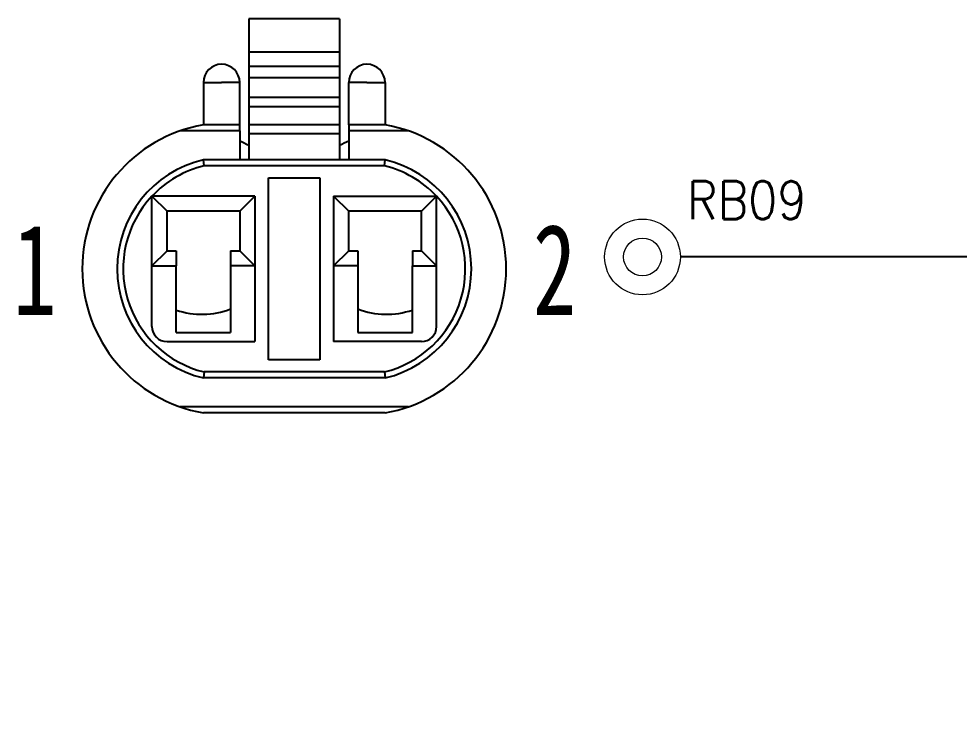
# Model space of a CAD drawing. Header units: inches. Extents: x 47316 to 59086, y 3141 to 11743.
# Drawn here: x 51291.4 to 51353.5, y 3744.7 to 3791.9 of the extents above; entities that cross this region are included whole.
import ezdxf

# ---------------------------------------------------------------- set-up
doc = ezdxf.new("R2010")
doc.units = ezdxf.units.IN
doc.header["$MEASUREMENT"] = 0
doc.styles.add('MtX_SimSun', font='')
doc.styles.get("Standard").update_dxf_attribs({"font": ''})
doc.styles.get('MtX_SimSun').set_extended_font_data('SimSun')
doc.styles.get('Standard').set_extended_font_data('SimSun')
doc.linetypes.add('_VH_FELT_TAPE', pattern='A,0.4,-0.7,["FELT",Standard,S=0.3,R=0,X=-0.5,Y=-0.15],-0.7', length=1.8)

msp = doc.modelspace()

# ---------------------------------------------------------------- linework, layer by layer
at = {"color": 0, "lineweight": -3, "ltscale": 0.075}
for p, q in [((51312.621, 3791.914), (51306.621, 3791.914)), ((51312.621, 3789.714), (51306.621, 3789.714)), ((51312.621, 3788.768), (51306.621, 3788.768)), ((51312.621, 3788.02), (51306.621, 3788.02)), ((51312.621, 3786.714), (51306.621, 3786.714)), ((51312.621, 3786.114), (51306.621, 3786.114)), ((51312.621, 3784.914), (51306.621, 3784.914)), ((51312.621, 3784.314), (51306.621, 3784.314))]:
    msp.add_line(p, q, dxfattribs=at)
at = {"color": 0, "lineweight": -3, "ltscale": 0.027502}
for p, q in [((51306.621, 3791.914), (51306.621, 3789.714)), ((51312.621, 3791.914), (51312.621, 3789.714))]:
    msp.add_line(p, q, dxfattribs=at)
at = {"color": 0, "lineweight": -3, "ltscale": 0.011819}
for p, q in [((51306.621, 3789.714), (51306.621, 3788.768)), ((51312.621, 3789.714), (51312.621, 3788.768))]:
    msp.add_line(p, q, dxfattribs=at)
at = {"color": 0, "lineweight": -3, "ltscale": 0.009348}
for p, q in [((51306.621, 3788.768), (51306.621, 3788.02)), ((51312.621, 3788.768), (51312.621, 3788.02))]:
    msp.add_line(p, q, dxfattribs=at)
at = {"color": 0, "lineweight": -3, "ltscale": 0.016333}
for p, q in [((51306.621, 3788.02), (51306.621, 3786.714)), ((51312.621, 3788.02), (51312.621, 3786.714))]:
    msp.add_line(p, q, dxfattribs=at)
at = {"color": 0, "lineweight": -3, "ltscale": 0.034998}
for p, q in [((51303.621, 3787.714), (51303.621, 3784.914)), ((51306.021, 3784.914), (51306.021, 3787.714)), ((51313.221, 3784.914), (51313.221, 3787.714)), ((51315.621, 3787.714), (51315.621, 3784.914))]:
    msp.add_line(p, q, dxfattribs=at)
at = {"color": 0, "lineweight": -3, "ltscale": 0.015001}
for p, q in [((51303.621, 3787.714), (51304.821, 3787.714)), ((51314.421, 3787.714), (51313.221, 3787.714))]:
    msp.add_line(p, q, dxfattribs=at)
at = {"color": 0, "lineweight": -3, "ltscale": 0.014999}
for p, q in [((51306.021, 3787.714), (51304.821, 3787.714)), ((51314.421, 3787.714), (51315.621, 3787.714)), ((51306.621, 3786.114), (51306.621, 3784.914)), ((51312.621, 3786.114), (51312.621, 3784.914))]:
    msp.add_line(p, q, dxfattribs=at)
at = {"color": 0, "lineweight": -3, "ltscale": 0.007498}
for p, q in [((51306.621, 3786.714), (51306.621, 3786.114)), ((51312.621, 3786.714), (51312.621, 3786.114))]:
    msp.add_line(p, q, dxfattribs=at)
at = {"color": 0, "lineweight": -3, "ltscale": 0.03}
for p, q in [((51306.021, 3784.914), (51303.621, 3784.914)), ((51315.621, 3784.914), (51313.221, 3784.914))]:
    msp.add_line(p, q, dxfattribs=at)
at = {"color": 0, "lineweight": -3, "ltscale": 0.005002}
for p, q in [((51306.021, 3784.514), (51306.021, 3784.914)), ((51313.221, 3784.914), (51313.221, 3784.514))]:
    msp.add_line(p, q, dxfattribs=at)
at = {"color": 0, "lineweight": -3, "ltscale": 0.007501}
for p, q in [((51306.621, 3784.914), (51306.621, 3784.314)), ((51312.621, 3784.914), (51312.621, 3784.314)), ((51301.221, 3776.614), (51301.821, 3776.614)), ((51313.221, 3776.614), (51313.821, 3776.614))]:
    msp.add_line(p, q, dxfattribs=at)
at = {"color": 0, "lineweight": -3, "ltscale": 0.04928}
msp.add_line((51306.021, 3784.514), (51302.078, 3784.514), dxfattribs=at)
at = {"color": 0, "lineweight": -3, "ltscale": 0.023749}
for p, q in [((51306.021, 3784.514), (51306.021, 3782.614)), ((51313.221, 3784.514), (51313.221, 3782.614))]:
    msp.add_line(p, q, dxfattribs=at)
at = {"color": 0, "lineweight": -3, "ltscale": 0.021249}
for p, q in [((51306.621, 3784.314), (51306.621, 3782.614)), ((51312.621, 3784.314), (51312.621, 3782.614))]:
    msp.add_line(p, q, dxfattribs=at)
at = {"color": 0, "lineweight": -3, "ltscale": 0.049281}
msp.add_line((51317.163, 3784.514), (51313.221, 3784.514), dxfattribs=at)
at = {"color": 0, "lineweight": -3, "ltscale": 0.15}
for p, q in [((51315.621, 3782.614), (51303.621, 3782.614)), ((51307.921, 3769.414), (51307.921, 3781.414)), ((51311.321, 3781.414), (51311.321, 3769.414)), ((51315.621, 3768.214), (51303.621, 3768.214)), ((51315.621, 3765.914), (51303.621, 3765.914))]:
    msp.add_line(p, q, dxfattribs=at)
at = {"color": 0, "lineweight": -3, "ltscale": 0.005037}
for p, q in [((51303.668, 3782.214), (51303.621, 3782.614)), ((51303.668, 3768.614), (51303.621, 3768.214))]:
    msp.add_line(p, q, dxfattribs=at)
at = {"color": 0, "lineweight": -3, "ltscale": 0.005036}
for p, q in [((51315.573, 3782.214), (51315.621, 3782.614)), ((51315.573, 3768.614), (51315.621, 3768.214))]:
    msp.add_line(p, q, dxfattribs=at)
at = {"color": 0, "lineweight": -3, "ltscale": 0.14882}
for p, q in [((51315.573, 3782.214), (51303.668, 3782.214)), ((51315.573, 3768.614), (51303.668, 3768.614))]:
    msp.add_line(p, q, dxfattribs=at)
at = {"color": 0, "lineweight": -3, "ltscale": 0.0425}
for p, q in [((51307.921, 3781.414), (51311.321, 3781.414)), ((51311.321, 3769.414), (51307.921, 3769.414))]:
    msp.add_line(p, q, dxfattribs=at)
at = {"color": 0, "lineweight": -3, "ltscale": 0.085001}
msp.add_line((51307.021, 3780.214), (51300.221, 3780.214), dxfattribs=at)
at = {"color": 0, "lineweight": -3, "ltscale": 0.017678}
for p, q in [((51300.221, 3780.214), (51301.221, 3779.214)), ((51307.021, 3780.214), (51306.021, 3779.214)), ((51312.221, 3780.214), (51313.221, 3779.214)), ((51319.021, 3780.214), (51318.021, 3779.214)), ((51300.221, 3775.614), (51301.221, 3776.614)), ((51307.021, 3775.614), (51306.021, 3776.614)), ((51312.221, 3775.614), (51313.221, 3776.614)), ((51319.021, 3775.614), (51318.021, 3776.614))]:
    msp.add_line(p, q, dxfattribs=at)
at = {"color": 0, "lineweight": -3, "ltscale": 7.62939e-05}
msp.add_line((51300.221, 3780.208), (51300.221, 3780.214), dxfattribs=at)
at = {"color": 0, "lineweight": -3, "ltscale": 0.107422}
msp.add_line((51300.221, 3771.614), (51300.221, 3780.208), dxfattribs=at)
at = {"color": 0, "lineweight": -3, "ltscale": 0.119998}
for p, q in [((51307.021, 3780.214), (51307.021, 3770.614)), ((51312.221, 3780.214), (51312.221, 3770.614))]:
    msp.add_line(p, q, dxfattribs=at)
at = {"color": 0, "lineweight": -3, "ltscale": 0.084927}
msp.add_line((51312.221, 3780.214), (51319.015, 3780.214), dxfattribs=at)
at = {"color": 0, "lineweight": -3, "ltscale": 7.32422e-05}
msp.add_line((51319.015, 3780.214), (51319.021, 3780.214), dxfattribs=at)
at = {"color": 0, "lineweight": -3, "ltscale": 0.107498}
msp.add_line((51319.021, 3771.614), (51319.021, 3780.214), dxfattribs=at)
at = {"color": 0, "lineweight": -3, "ltscale": 0.060001}
for p, q in [((51306.021, 3779.214), (51301.221, 3779.214)), ((51318.021, 3779.214), (51313.221, 3779.214))]:
    msp.add_line(p, q, dxfattribs=at)
at = {"color": 0, "lineweight": -3, "ltscale": 0.032498}
for p, q in [((51301.221, 3776.614), (51301.221, 3779.214)), ((51306.021, 3779.214), (51306.021, 3776.614)), ((51313.221, 3776.614), (51313.221, 3779.214)), ((51318.021, 3776.614), (51318.021, 3779.214))]:
    msp.add_line(p, q, dxfattribs=at)
at = {"color": 0, "lineweight": -3, "ltscale": 0.0125}
for p, q in [((51301.821, 3776.614), (51301.821, 3775.614)), ((51305.421, 3776.614), (51305.421, 3775.614)), ((51313.821, 3776.614), (51313.821, 3775.614)), ((51317.421, 3776.614), (51317.421, 3775.614))]:
    msp.add_line(p, q, dxfattribs=at)
at = {"color": 0, "lineweight": -3, "ltscale": 0.0075}
for p, q in [((51305.421, 3776.614), (51306.021, 3776.614)), ((51317.421, 3776.614), (51318.021, 3776.614))]:
    msp.add_line(p, q, dxfattribs=at)
at = {"color": 0, "lineweight": -3, "ltscale": 0.020001}
for p, q in [((51300.221, 3775.614), (51301.821, 3775.614)), ((51313.821, 3775.614), (51312.221, 3775.614))]:
    msp.add_line(p, q, dxfattribs=at)
at = {"color": 0, "lineweight": -3, "ltscale": 0.055002}
for p, q in [((51301.821, 3771.214), (51301.821, 3775.614)), ((51305.421, 3775.614), (51305.421, 3771.214)), ((51313.821, 3775.614), (51313.821, 3771.214)), ((51317.421, 3771.214), (51317.421, 3775.614))]:
    msp.add_line(p, q, dxfattribs=at)
at = {"color": 0, "lineweight": -3, "ltscale": 0.02}
for p, q in [((51307.021, 3775.614), (51305.421, 3775.614)), ((51317.421, 3775.614), (51319.021, 3775.614))]:
    msp.add_line(p, q, dxfattribs=at)
at = {"color": 0, "lineweight": -3, "ltscale": 0.045}
for p, q in [((51301.821, 3771.214), (51305.421, 3771.214)), ((51313.821, 3771.214), (51317.421, 3771.214))]:
    msp.add_line(p, q, dxfattribs=at)
at = {"color": 0, "lineweight": -3, "ltscale": 0.072501}
for p, q in [((51301.221, 3770.614), (51307.021, 3770.614)), ((51318.021, 3770.614), (51312.221, 3770.614))]:
    msp.add_line(p, q, dxfattribs=at)
at = {"color": 0, "lineweight": -3, "ltscale": 0.18856}
msp.add_line((51317.163, 3766.314), (51302.078, 3766.314), dxfattribs=at)
at = {"color": 0, "linetype": '_VH_FELT_TAPE', "lineweight": -3, "ltscale": 5}
msp.add_lwpolyline([(51383.868, 3744.709), (51383.868, 3776.2), (51335.121, 3776.2)], dxfattribs=at)
at = {"color": 0, "linetype": 'Continuous', "lineweight": 15}
for radius in [2.5, 1.25]:
    msp.add_circle((51332.621, 3776.2), radius, dxfattribs=at)
at = {"color": 0, "lineweight": -3}
for centre, radius, start, end in [((51304.821, 3787.714), 1.2, 0.00001, 180), ((51314.421, 3787.714), 1.2, 0.00001, 180), ((51305.261, 3775.414), 9.641, 99.79818, 260.20182), ((51313.98, 3775.414), 9.641, 279.79818, 80.20182), ((51303.521, 3777.614), 6.7, 62.4394, 68.09095), ((51315.721, 3777.614), 6.7, 111.90905, 117.5606), ((51305.318, 3775.414), 7.397, 103.26503, 256.73497), ((51313.923, 3775.414), 7.397, 283.26503, 76.73497), ((51305.318, 3775.414), 6.997, 103.64066, 136.68789), ((51313.923, 3775.414), 6.997, 43.31211, 76.35934), ((51305.318, 3775.414), 6.997, 136.75823, 256.35934), ((51313.923, 3775.414), 6.997, 283.64066, 43.24177), ((51303.521, 3777.614), 5.2, 250.91787, 291.43125), ((51315.721, 3777.614), 5.2, 248.56875, 289.08212), ((51301.221, 3771.614), 1, 180, 270), ((51318.021, 3771.614), 1, 270, 359.99999)]:
    msp.add_arc(centre, radius, start, end, dxfattribs=at)

# ---------------------------------------------------------------- texts
at = {"color": 0, "linetype": 'ByBlock', "lineweight": -3, "style": 'MtX_SimSun', "width": 0.7}
for s, p in [('1', (51291.059, 3772.37)), ('2', (51325.385, 3772.37))]:
    msp.add_text(s, height=6, dxfattribs=at).set_placement(p)
at = {"color": 21, "linetype": 'Continuous', "lineweight": 15, "insert": (51335.55, 3781.2), "char_height": 2.5, "width": 8.78571, "attachment_point": 1}
msp.add_mtext('\\Fromans.shx;\\W0.9000000000;\\T1.0000000000;\\o\\lRB09', dxfattribs=at)

doc.saveas('drawing.dxf')
